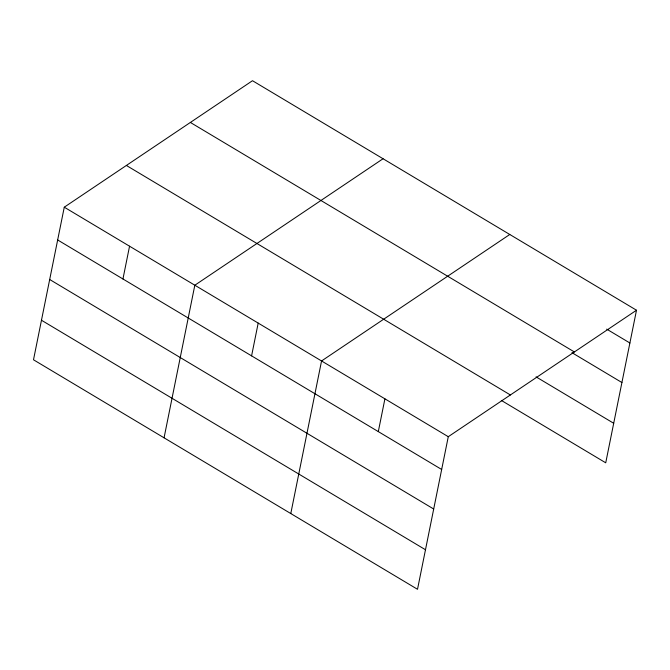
<?xml version="1.0" encoding="UTF-8"?>
<svg xmlns="http://www.w3.org/2000/svg" width="670" height="670" viewBox="0 0 670 670"><rect width="100%" height="100%" fill="white"/><g stroke="black" fill="none" stroke-linecap="round" stroke-linejoin="round"><path stroke-width="1" d="M64.27 207.189L33.5 359.782L417.51 589.29L448.28 436.698L636.5 310.218L252.49 80.71L64.27 207.189L448.28 436.698M122.945 278.98L129.553 246.208M164.066 437.812L194.828 285.227L383.056 158.748M251.585 355.871L258.193 323.091M290.788 513.547L321.558 360.963L509.778 234.483M378.307 431.606L384.915 398.834M636.5 310.218L605.73 462.811L501.319 400.409M606.685 329.129L629.892 342.998M190.372 122.451L574.391 351.959M571.945 352.663L621.919 382.536M536.067 376.867L613.703 423.272M126.379 165.457L510.389 394.965M57.662 239.96L441.672 469.477M49.689 279.507L433.699 509.016M41.473 320.243L425.484 549.752"/></g></svg>
